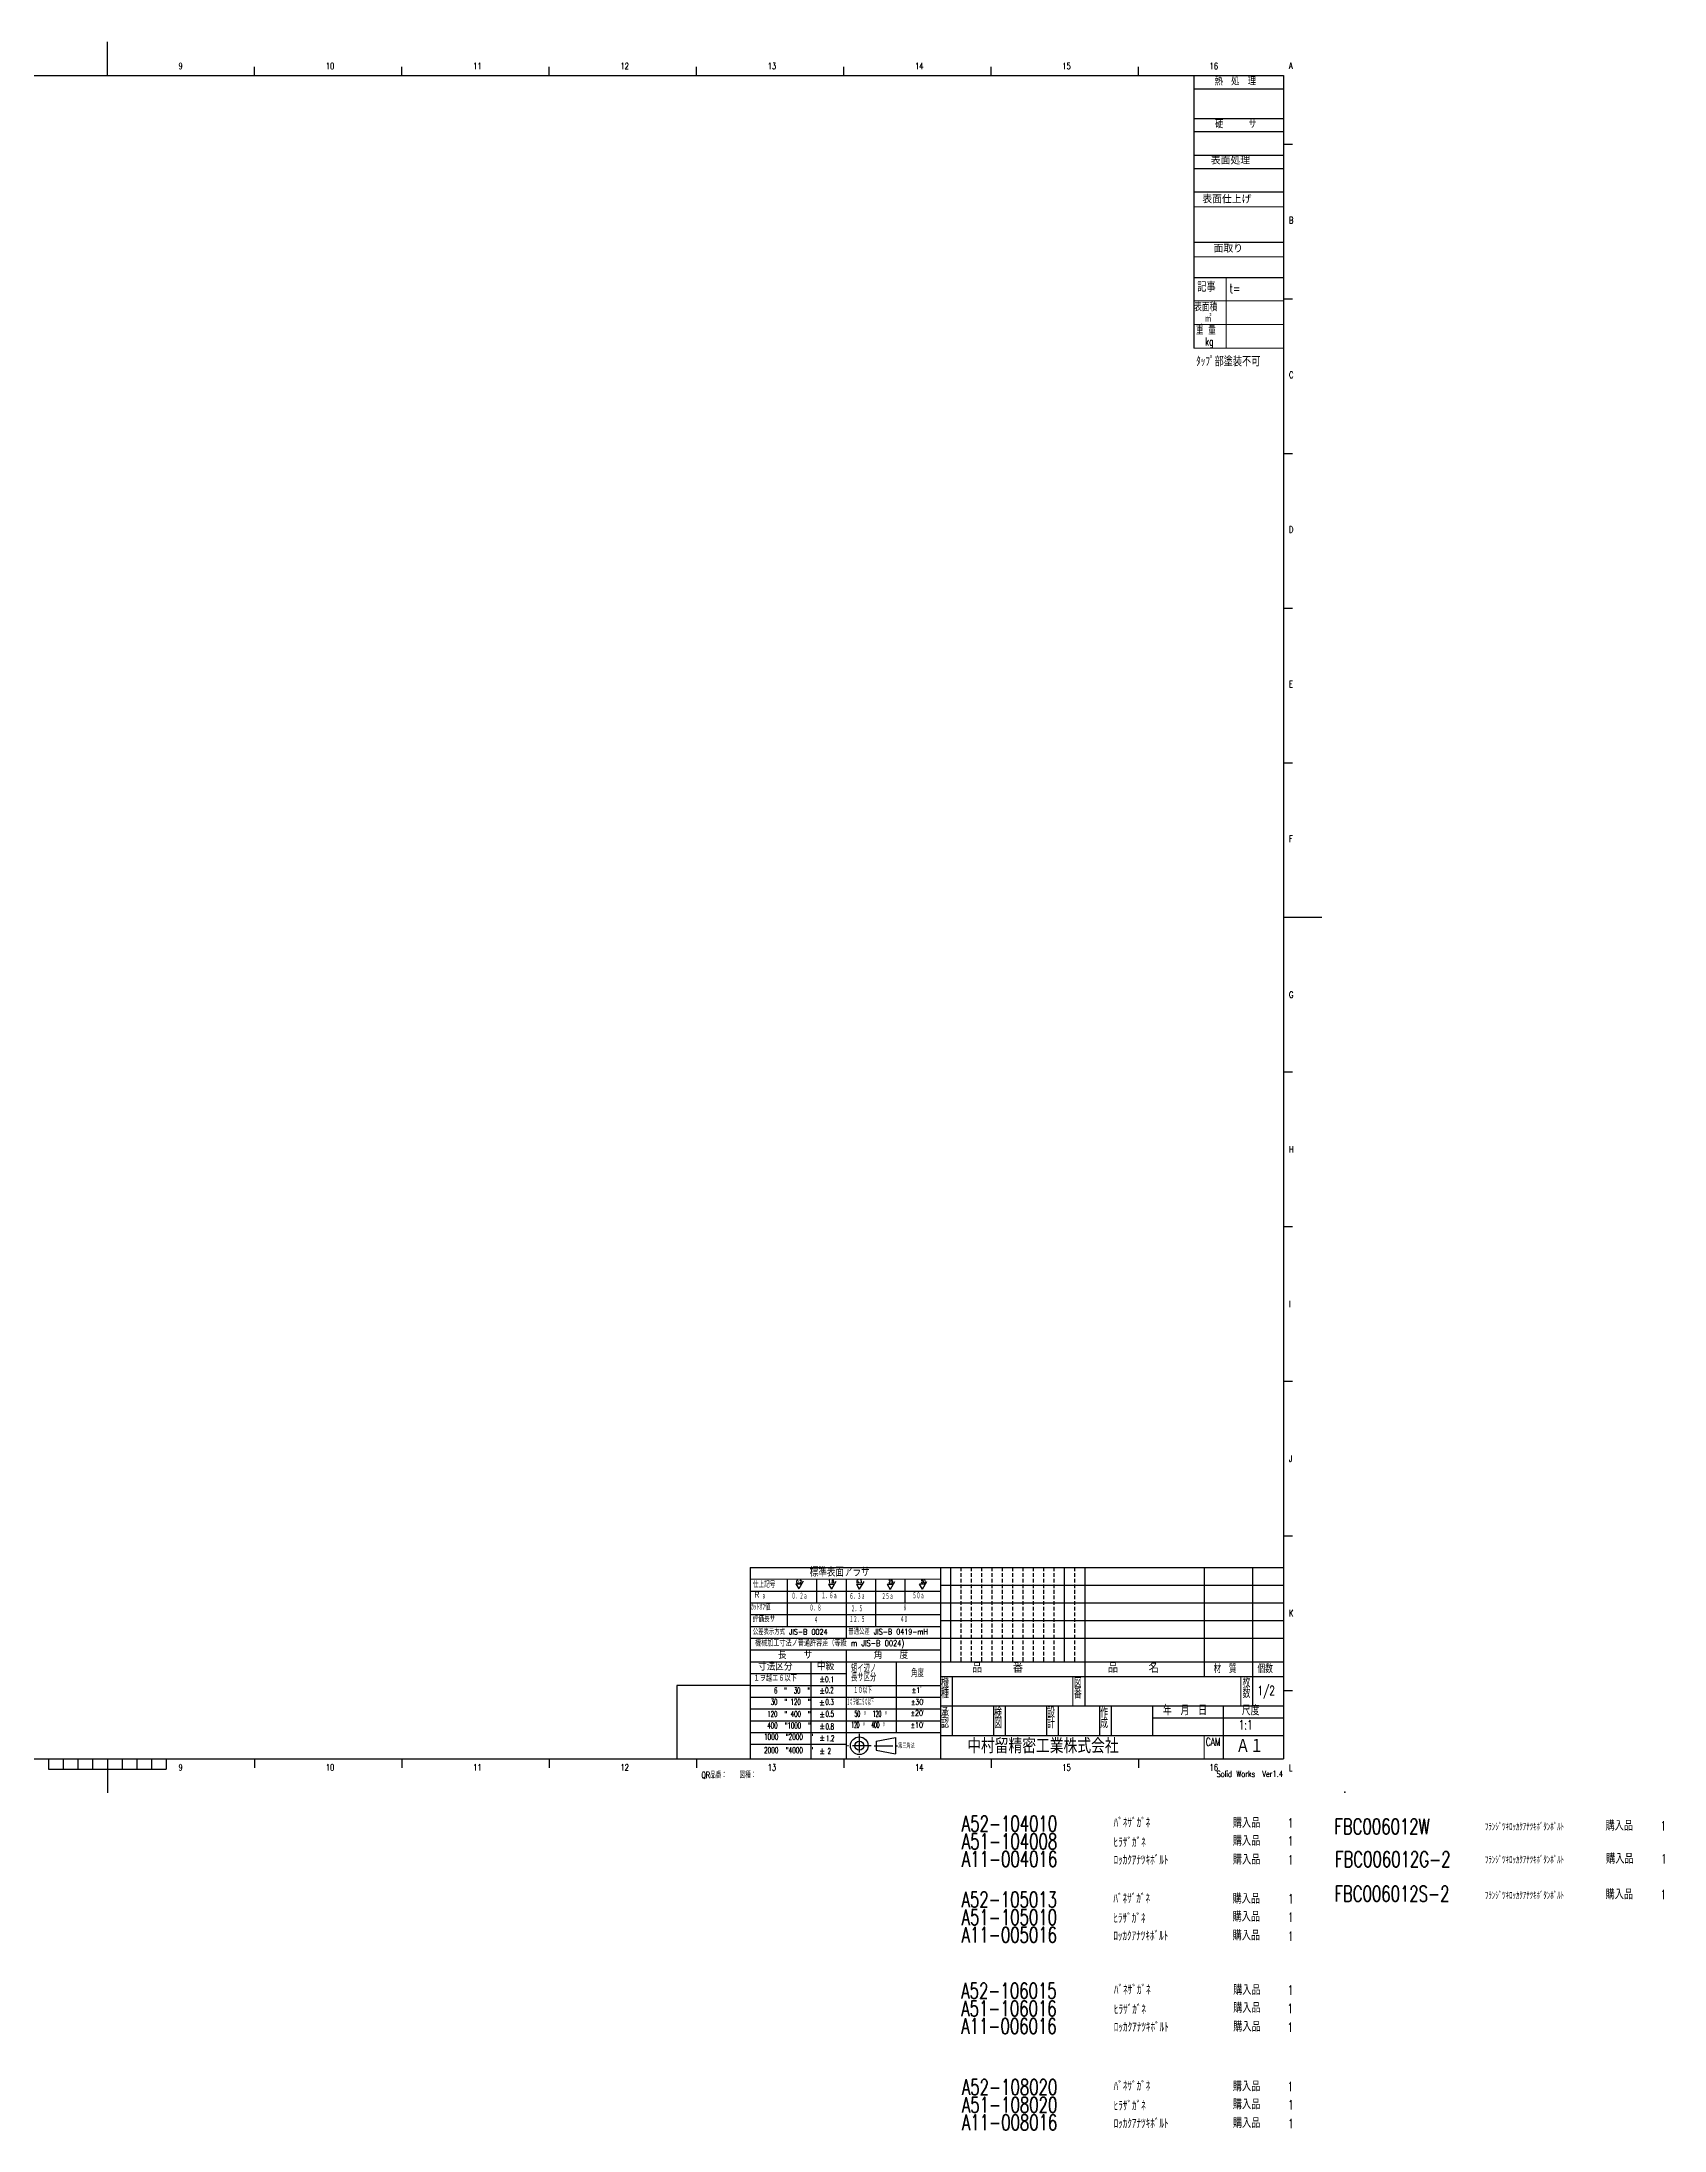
# Model space of a CAD drawing. Header units: millimetres. Extents: x 8 to 949, y -115 to 594.
# Drawn here: x 399 to 949, y -115 to 594 of the extents above; entities that cross this region are included whole.
import ezdxf

# ---------------------------------------------------------------- set-up
doc = ezdxf.new("R2010")
doc.units = ezdxf.units.MM
doc.header["$PDSIZE"] = -1
doc.linetypes.add('CENTER', pattern=[10.16, 6.35, -1.27, 1.27, -1.27])
doc.linetypes.add('HIDDEN', pattern=[1.905, 1.27, -0.635])
doc.layers.add('SLD-0', color=7, linetype='Continuous')
doc.styles.add('SLDTEXTSTYLE0', font='TXT', dxfattribs={"width": 0.847059, "bigfont": 'bigfont'})
doc.styles.add('SLDTEXTSTYLE1', font='TXT', dxfattribs={"width": 0.630331, "bigfont": 'bigfont'})
doc.styles.add('SLDTEXTSTYLE10', font='TXT', dxfattribs={"width": 0.720037, "bigfont": 'bigfont'})
doc.styles.add('SLDTEXTSTYLE11', font='TXT', dxfattribs={"width": 0.849265, "bigfont": 'bigfont'})
doc.styles.add('SLDTEXTSTYLE12', font='TXT', dxfattribs={"width": 1.05042, "bigfont": 'bigfont'})
doc.styles.add('SLDTEXTSTYLE13', font='TXT', dxfattribs={"width": 0.882353, "bigfont": 'bigfont'})
doc.styles.add('SLDTEXTSTYLE14', font='TXT', dxfattribs={"width": 0.463235, "bigfont": 'bigfont'})
doc.styles.add('SLDTEXTSTYLE15', font='TXT', dxfattribs={"width": 0.741755, "bigfont": 'bigfont'})
doc.styles.add('SLDTEXTSTYLE16', font='TXT', dxfattribs={"width": 0.626671, "bigfont": 'bigfont'})
doc.styles.add('SLDTEXTSTYLE17', font='TXT', dxfattribs={"width": 0.36419, "bigfont": 'bigfont'})
doc.styles.add('SLDTEXTSTYLE18', font='TXT', dxfattribs={"width": 0.457806, "bigfont": 'bigfont'})
doc.styles.add('SLDTEXTSTYLE19', font='TXT', dxfattribs={"width": 0.433696, "bigfont": 'bigfont'})
doc.styles.add('SLDTEXTSTYLE2', font='TXT', dxfattribs={"width": 0.7, "bigfont": 'bigfont'})
doc.styles.add('SLDTEXTSTYLE20', font='TXT', dxfattribs={"width": 0.750094, "bigfont": 'bigfont'})
doc.styles.add('SLDTEXTSTYLE21', font='TXT', dxfattribs={"width": 0.561497, "bigfont": 'bigfont'})
doc.styles.add('SLDTEXTSTYLE22', font='TXT', dxfattribs={"width": 0.55408, "bigfont": 'bigfont'})
doc.styles.add('SLDTEXTSTYLE23', font='TXT', dxfattribs={"width": 0.609626, "bigfont": 'bigfont'})
doc.styles.add('SLDTEXTSTYLE24', font='TXT', dxfattribs={"width": 0.619022, "bigfont": 'bigfont'})
doc.styles.add('SLDTEXTSTYLE25', font='TXT', dxfattribs={"width": 0.834225, "bigfont": 'bigfont'})
doc.styles.add('SLDTEXTSTYLE26', font='TXT', dxfattribs={"width": 0.847083, "bigfont": 'bigfont'})
doc.styles.add('SLDTEXTSTYLE27', font='TXT', dxfattribs={"width": 0.60375, "bigfont": 'bigfont'})
doc.styles.add('SLDTEXTSTYLE28', font='TXT', dxfattribs={"width": 0.535507, "bigfont": 'bigfont'})
doc.styles.add('SLDTEXTSTYLE29', font='TXT', dxfattribs={"width": 0.545567, "bigfont": 'bigfont'})
doc.styles.add('SLDTEXTSTYLE3', font='TXT', dxfattribs={"width": 0.475164, "bigfont": 'bigfont'})
doc.styles.add('SLDTEXTSTYLE30', font='TXT', dxfattribs={"width": 0.548071, "bigfont": 'bigfont'})
doc.styles.add('SLDTEXTSTYLE31', font='TXT', dxfattribs={"width": 0.578115, "bigfont": 'bigfont'})
doc.styles.add('SLDTEXTSTYLE32', font='TXT', dxfattribs={"width": 0.57834, "bigfont": 'bigfont'})
doc.styles.add('SLDTEXTSTYLE33', font='TXT', dxfattribs={"width": 0.75, "bigfont": 'bigfont'})
doc.styles.add('SLDTEXTSTYLE4', font='TXT', dxfattribs={"width": 0.681818, "bigfont": 'bigfont'})
doc.styles.add('SLDTEXTSTYLE43', font='TXT', dxfattribs={"width": 0.806723, "bigfont": 'bigfont'})
doc.styles.add('SLDTEXTSTYLE44', font='TXT', dxfattribs={"width": 1.026738, "bigfont": 'bigfont'})
doc.styles.add('SLDTEXTSTYLE45', font='TXT', dxfattribs={"width": 0.570049, "bigfont": 'bigfont'})
doc.styles.add('SLDTEXTSTYLE46', font='TXT', dxfattribs={"width": 0.645455, "bigfont": 'bigfont'})
doc.styles.add('SLDTEXTSTYLE5', font='TXT', dxfattribs={"width": 0.475067, "bigfont": 'bigfont'})
doc.styles.add('SLDTEXTSTYLE6', font='TXT', dxfattribs={"width": 0.543411, "bigfont": 'bigfont'})
doc.styles.add('SLDTEXTSTYLE7', font='TXT', dxfattribs={"width": 0.710547, "bigfont": 'bigfont'})
doc.styles.add('SLDTEXTSTYLE8', font='TXT', dxfattribs={"width": 0.703131, "bigfont": 'bigfont'})
doc.styles.add('SLDTEXTSTYLE9', font='TXT', dxfattribs={"width": 0.750094, "bigfont": 'bigfont'})

# ---------------------------------------------------------------- blocks, each defined once
blk = doc.blocks.new('SW_NOTE_0')
at = {"layer": 'SLD-0', "color": 0, "char_height": 3, "attachment_point": 1, "style": 'SLDTEXTSTYLE1'}
for s, insert in [('枚', (0, 3.87)), ('数', (0, 0.27))]:
    blk.add_mtext(s, dxfattribs=dict(at, insert=insert))
blk = doc.blocks.new('SW_NOTE_1')
at = {"layer": 'SLD-0', "color": 0, "char_height": 3, "attachment_point": 1, "style": 'SLDTEXTSTYLE1'}
for s, insert in [('作', (0, 3.87)), ('成', (0, 0.27))]:
    blk.add_mtext(s, dxfattribs=dict(at, insert=insert))
blk = doc.blocks.new('SW_NOTE_2')
at = {"layer": 'SLD-0', "color": 0, "char_height": 3, "attachment_point": 1, "style": 'SLDTEXTSTYLE1'}
for s, insert in [('設', (0, 3.87)), ('計', (0, 0.27))]:
    blk.add_mtext(s, dxfattribs=dict(at, insert=insert))
blk = doc.blocks.new('SW_NOTE_3')
at = {"layer": 'SLD-0', "color": 0, "char_height": 3, "attachment_point": 1, "style": 'SLDTEXTSTYLE1'}
for s, insert in [('検', (0, 3.87)), ('図', (0, 0.27))]:
    blk.add_mtext(s, dxfattribs=dict(at, insert=insert))
blk = doc.blocks.new('SW_NOTE_4')
at = {"layer": 'SLD-0', "color": 0, "char_height": 3, "attachment_point": 1, "style": 'SLDTEXTSTYLE1'}
for s, insert in [('承', (0, 3.87)), ('認', (0, 0.27))]:
    blk.add_mtext(s, dxfattribs=dict(at, insert=insert))
blk = doc.blocks.new('SW_NOTE_5')
at = {"layer": 'SLD-0', "color": 0, "char_height": 3, "attachment_point": 1, "style": 'SLDTEXTSTYLE1'}
for s, insert in [('機', (0, 3.87)), ('種', (0, 0.27))]:
    blk.add_mtext(s, dxfattribs=dict(at, insert=insert))
blk = doc.blocks.new('SW_NOTE_6')
at = {"layer": 'SLD-0', "color": 0, "char_height": 3, "attachment_point": 1, "style": 'SLDTEXTSTYLE1'}
for s, insert in [('番', (0, 0.27)), ('図', (0, 3.87))]:
    blk.add_mtext(s, dxfattribs=dict(at, insert=insert))
blk = doc.blocks.new('SW_NOTE_7')
at = {"layer": 'SLD-0', "color": 0, "char_height": 2.5, "attachment_point": 1, "style": 'SLDTEXTSTYLE23'}
for s, insert in [('短イ辺ノ', (0, 3.22)), ('長サ区分', (0, 0.22))]:
    blk.add_mtext(s, dxfattribs=dict(at, insert=insert))
blk = doc.blocks.new('ﾌﾞﾛｯｸ1')
at = {"layer": 'SLD-0', "color": 7}
for name, p in [('SW_NOTE_7', (33.91, 37.78)), ('SW_NOTE_5', (64.48, 32.49)), ('SW_NOTE_6', (109.57, 32.4)), ('SW_NOTE_0', (166.8, 32.57)), ('SW_NOTE_4', (64.48, 22.33)), ('SW_NOTE_3', (82.48, 22.33)), ('SW_NOTE_2', (100.48, 22.33)), ('SW_NOTE_1', (118.48, 22.33))]:
    blk.add_blockref(name, p, dxfattribs=at)
at = {"layer": 'SLD-0', "attachment_point": 1}
for s, insert, char_height, style in [('標準表面アラサ', (19.86, 73.88), 2.8, 'SLDTEXTSTYLE15'), ('仕上記号', (0.56, 69.32), 2, 'SLDTEXTSTYLE4'), ('Ｒ', (0.7, 65.69), 2, 'SLDTEXTSTYLE13'), ('ａ', (3.62, 65.42), 2, 'SLDTEXTSTYLE14'), ('０．２ａ', (13.74, 65.34), 2, 'SLDTEXTSTYLE5'), ('0.2', (15.25, 69.84), 1.058, 'SLDTEXTSTYLE2'), ('１．６ａ', (23.88, 65.45), 2, 'SLDTEXTSTYLE5'), ('1.6', (26.18, 69.91), 1.058, 'SLDTEXTSTYLE2'), ('６．３ａ', (33.37, 65.25), 2, 'SLDTEXTSTYLE5'), ('6.3', (35.66, 69.93), 1.058, 'SLDTEXTSTYLE2'), ('２５ａ', (44.3, 65.21), 2, 'SLDTEXTSTYLE5'), ('25', (46.61, 69.9), 1.058, 'SLDTEXTSTYLE2'), ('５０ａ', (54.77, 65.46), 2, 'SLDTEXTSTYLE5'), ('50', (57.63, 69.96), 1.058, 'SLDTEXTSTYLE2'), ('ｶｯﾄｵﾌ値', (-0.1, 61.63), 2, 'SLDTEXTSTYLE4'), ('評価長サ', (0.5, 57.61), 2, 'SLDTEXTSTYLE4'), ('０．８', (19.83, 61.3), 2, 'SLDTEXTSTYLE3'), ('４', (21.34, 57.21), 2, 'SLDTEXTSTYLE3'), ('１２．５', (33.36, 57.44), 2, 'SLDTEXTSTYLE3'), ('２．５', (33.92, 61.04), 2, 'SLDTEXTSTYLE3'), ('４０', (50.55, 57.39), 2, 'SLDTEXTSTYLE3'), ('８', (51.52, 61.36), 2, 'SLDTEXTSTYLE3'), ('K', (182.56, 59.69), 2.2, 'SLDTEXTSTYLE9'), ('公差表示方式 JIS-B 0024', (0.57, 53.18), 1.8521, 'SLDTEXTSTYLE2'), ('機械加工寸法ノ普通許容差（等級 m JIS-B 0024)', (1.29, 49.49), 2.1167, 'SLDTEXTSTYLE2'), ('普通公差 JIS-B 0419-mH', (32.98, 53.24), 1.8521, 'SLDTEXTSTYLE2'), ('長\u3000\u3000サ', (9.1, 45.62), 2.5, 'SLDTEXTSTYLE25'), ('角\u3000\u3000度', (41.6, 45.62), 2.5, 'SLDTEXTSTYLE25'), ('１ヲ越エ６以下', (0.82, 37.47), 2, 'SLDTEXTSTYLE33'), ('寸法区分', (2.35, 41.65), 2.5, 'SLDTEXTSTYLE25'), ('中級', (22.3, 41.78), 2.5, 'SLDTEXTSTYLE26'), ('+', (23.17, 37.4), 2, 'SLDTEXTSTYLE20'), ('0.1', (25.04, 37.15), 2, 'SLDTEXTSTYLE27'), ('角度', (54.29, 39.43), 2.5, 'SLDTEXTSTYLE24'), ('品\u3000\u3000\u3000番', (74.96, 41.41), 3, 'SLDTEXTSTYLE12'), ('品\u3000\u3000\u3000名', (121.07, 41.41), 3, 'SLDTEXTSTYLE12'), ('30  " 120  "', (6.62, 29.48), 2, 'SLDTEXTSTYLE29'), ('6  "  30  "', (7.8, 33.39), 2, 'SLDTEXTSTYLE28'), ('+', (23.05, 29.4), 2, 'SLDTEXTSTYLE20'), ('-', (23.17, 36.47), 2, 'SLDTEXTSTYLE20'), ('+', (23.17, 33.4), 2, 'SLDTEXTSTYLE20'), ('-', (23.17, 32.47), 2, 'SLDTEXTSTYLE20'), ('0.2', (25.11, 33.47), 2, 'SLDTEXTSTYLE6'), ('0.3', (25.18, 29.47), 2, 'SLDTEXTSTYLE6'), ('１０ヲ越エ５０以下', (32.47, 29.37), 2, 'SLDTEXTSTYLE17'), ('１０以下', (34.72, 33.37), 2, 'SLDTEXTSTYLE21'), ('±30′', (54.22, 29.38), 1.852, 'SLDTEXTSTYLE2'), ('±1゜', (54.51, 33.43), 1.852, 'SLDTEXTSTYLE2'), ('400  "1000  "', (5.49, 21.48), 2, 'SLDTEXTSTYLE22'), ('120  " 400  "', (5.49, 25.38), 2, 'SLDTEXTSTYLE30'), ('-', (23.17, 28.47), 2, 'SLDTEXTSTYLE20'), ('+', (23.17, 25.4), 2, 'SLDTEXTSTYLE20'), ('-', (23.17, 24.47), 2, 'SLDTEXTSTYLE20'), ('0.5', (25.27, 25.46), 2, 'SLDTEXTSTYLE6'), ('120 〃  400 〃', (34.03, 21.69), 2, 'SLDTEXTSTYLE19'), ('50 〃  120 〃', (35.09, 25.47), 2, 'SLDTEXTSTYLE18'), ('±20′', (54.13, 25.63), 1.852, 'SLDTEXTSTYLE2'), ('±10′', (54.13, 21.58), 1.852, 'SLDTEXTSTYLE2'), ('年\u3000月\u3000日', (139.8, 27.01), 3, 'SLDTEXTSTYLE7'), ('尺度', (166.56, 26.99), 3, 'SLDTEXTSTYLE7'), ('1000  "2000  "', (4.37, 17.65), 2, 'SLDTEXTSTYLE31'), ('+', (23.17, 21.4), 2, 'SLDTEXTSTYLE20'), ('-', (23.17, 20.47), 2, 'SLDTEXTSTYLE20'), ('+', (23.17, 17.4), 2, 'SLDTEXTSTYLE20'), ('-', (23.17, 16.47), 2, 'SLDTEXTSTYLE20'), ('0.8', (25.27, 21.14), 2, 'SLDTEXTSTYLE6'), ('1.2', (25.43, 17.13), 2, 'SLDTEXTSTYLE6'), ('第三角法', (49.92, 14.38), 1.587, 'SLDTEXTSTYLE16'), ('中村留精密工業株式会社', (73.34, 16.05), 5, 'SLDTEXTSTYLE11'), ('Ａ１', (164.6, 16.05), 5, 'SLDTEXTSTYLE0'), ('2000  "4000  "', (4.37, 13.09), 2, 'SLDTEXTSTYLE32'), ('13', (5.62, 7.34), 2.2, 'SLDTEXTSTYLE10'), ('+', (23.17, 12.9), 2, 'SLDTEXTSTYLE20'), ('-', (23.17, 11.97), 2, 'SLDTEXTSTYLE20'), ('2', (25.91, 12.81), 2, 'SLDTEXTSTYLE6'), ('14', (55.62, 7.34), 2.2, 'SLDTEXTSTYLE10'), ('15', (105.62, 7.34), 2.2, 'SLDTEXTSTYLE10'), ('16', (155.62, 7.34), 2.2, 'SLDTEXTSTYLE10'), ('L', (182.56, 7.19), 2.2, 'SLDTEXTSTYLE9'), ('Solid Works', (157.96, 5.12), 2.1167, 'SLDTEXTSTYLE8')]:
    blk.add_mtext(s, dxfattribs=dict(at, insert=insert, char_height=char_height, style=style))
at = {"layer": 'SLD-0', "color": 7, "char_height": 2.646, "attachment_point": 1, "style": 'SLDTEXTSTYLE2'}
for s, insert in [('材\u3000質', (156.96, 40.95)), ('個数', (171.88, 40.95))]:
    blk.add_mtext(s, dxfattribs=dict(at, insert=insert))
blk = doc.blocks.new('ﾌﾞﾛｯｸ3')
at = {"layer": 'SLD-0', "attachment_point": 1}
for s, insert, char_height, style in [('16', (5.26, 96.55), 2.2, 'SLDTEXTSTYLE10'), ('A', (32.2, 96.71), 2.2, 'SLDTEXTSTYLE9'), ('熱\u3000処\u3000理', (6.91, 91.45), 2.5, 'SLDTEXTSTYLE43'), ('硬\u3000\u3000\u3000サ', (7.11, 76.88), 2.5, 'SLDTEXTSTYLE43'), ('表面処理', (5.65, 64.58), 2.5, 'SLDTEXTSTYLE44'), ('表面仕上げ', (2.78, 51.4), 2.5, 'SLDTEXTSTYLE44'), ('B', (32.2, 44.21), 2.2, 'SLDTEXTSTYLE9'), ('面取り', (6.59, 34.64), 2.5, 'SLDTEXTSTYLE44'), ('記事', (1.07, 22.02), 3.175, 'SLDTEXTSTYLE2'), ('t=', (12.02, 21.53), 3.175, 'SLDTEXTSTYLE2'), ('表面積', (0.07, 14.88), 2.646, 'SLDTEXTSTYLE2'), ('重 量', (0.63, 7.44), 3.2, 'SLDTEXTSTYLE45'), ('㎡', (3.58, 10.85), 2.38, 'SLDTEXTSTYLE2'), ('kg', (3.73, 3.27), 2.646, 'SLDTEXTSTYLE2')]:
    blk.add_mtext(s, dxfattribs=dict(at, insert=insert, char_height=char_height, style=style))

msp = doc.modelspace()

# ---------------------------------------------------------------- linework, layer by layer
at = {"color": 7, "linetype": 'Continuous', "lineweight": 0}
for p, q in [((748.75, 39.25), (748.75, 29.25)), ((805.75, 39.25), (805.75, 29.25))]:
    msp.add_line(p, q, dxfattribs=at)
at = {"layer": 'SLD-0', "color": 7, "linetype": 'Continuous'}
for p, q in [((421, 582.75), (421, 594.25)), ((21.75, 582.75), (820.25, 582.75)), ((471, 582.75), (471, 585.75)), ((521, 582.75), (521, 585.75)), ((571, 582.75), (571, 585.75)), ((621, 582.75), (621, 585.75)), ((671, 582.75), (671, 585.75)), ((721, 582.75), (721, 585.75)), ((771, 582.75), (771, 585.75)), ((789.75, 582.65), (789.75, 490.25)), ((820.25, 582.75), (820.25, 11.25)), ((789.75, 578.25), (820.25, 578.25)), ((789.75, 568.25), (820.25, 568.25)), ((789.75, 563.75), (820.25, 563.75)), ((789.75, 555.75), (820.25, 555.75)), ((820.25, 559.5), (823.25, 559.5)), ((789.75, 551.25), (820.25, 551.25)), ((789.75, 543.25), (820.25, 543.25)), ((789.75, 526.25), (820.25, 526.25)), ((789.75, 514.25), (820.25, 514.25)), ((820.25, 507), (823.25, 507)), ((820.25, 454.5), (823.25, 454.5)), ((820.25, 402), (823.25, 402)), ((820.25, 349.5), (823.25, 349.5)), ((820.25, 297), (833.25, 297)), ((820.25, 283.15), (820.25, 11.35)), ((820.25, 244.5), (823.25, 244.5)), ((820.25, 192), (823.25, 192)), ((820.25, 139.5), (823.25, 139.5)), ((820.25, 87), (823.25, 87)), ((639.25, 76.25), (820.15, 76.25)), ((639.25, 76.25), (639.25, 11.25)), ((651.75, 72.25), (651.75, 56.25)), ((657.24, 71.6), (655.75, 69.02)), ((661.75, 72.25), (661.75, 64.25)), ((668.24, 71.5), (666.75, 68.92)), ((671.75, 72.25), (671.75, 52.25)), ((677.74, 71.5), (676.25, 68.92)), ((681.75, 72.25), (681.75, 56.25)), ((688.2, 71.4), (686.71, 68.82)), ((691.75, 72.25), (691.75, 64.25)), ((703.75, 76.25), (703.75, 11.25)), ((707.25, 76.25), (707.25, 44.25)), ((745.75, 76.25), (745.75, 44.25)), ((752.75, 76.25), (752.75, 29.25)), ((793.25, 76.25), (793.25, 39.25)), ((809.75, 76.25), (809.75, 29.25)), ((639.25, 68.25), (703.75, 68.25)), ((639.25, 64.25), (703.75, 64.25)), ((654.75, 70.75), (656.75, 70.75)), ((654.75, 70.75), (655.75, 69.02)), ((665.75, 70.65), (666.75, 68.92)), ((665.75, 70.65), (667.75, 70.65)), ((675.25, 70.65), (676.25, 68.92)), ((675.25, 70.65), (677.25, 70.65)), ((685.71, 70.55), (686.71, 68.82)), ((685.71, 70.55), (687.71, 70.55)), ((703.75, 70.25), (820.15, 70.25)), ((703.75, 64.25), (820.15, 64.25)), ((639.25, 60.25), (703.75, 60.25)), ((703.75, 58.25), (820.15, 58.25)), ((639.25, 56.25), (703.75, 56.25)), ((639.25, 52.25), (703.75, 52.25)), ((703.75, 52.25), (820.15, 52.25)), ((639.25, 48.25), (703.75, 48.25)), ((639.25, 44.25), (703.75, 44.25)), ((659.75, 44.25), (659.75, 11.25)), ((671.75, 48.25), (671.75, 20.25)), ((688.75, 44.25), (688.75, 20.25)), ((703.75, 44.25), (820.15, 44.25)), ((639.25, 40.25), (671.75, 40.25)), ((639.25, 36.25), (703.75, 36.25)), ((703.75, 39.25), (820.15, 39.25)), ((707.75, 39.25), (707.75, 19.25)), ((639.25, 32.25), (703.75, 32.25)), ((703.75, 29.25), (820.15, 29.25)), ((721.75, 29.25), (721.75, 19.25)), ((725.75, 29.25), (725.75, 19.25)), ((739.75, 29.25), (739.75, 19.25)), ((743.75, 29.25), (743.75, 19.25)), ((757.75, 29.25), (757.75, 19.25)), ((761.75, 29.25), (761.75, 19.25)), ((775.75, 29.25), (775.75, 19.25)), ((799.75, 29.25), (799.75, 19.25)), ((820.25, 34.5), (823.25, 34.5)), ((639.25, 28.25), (703.75, 28.25)), ((639.25, 24.25), (703.75, 24.25)), ((775.75, 25.25), (820.25, 25.25)), ((639.25, 20.25), (671.75, 20.25)), ((639.25, 16.25), (671.75, 16.25)), ((671.75, 20.25), (671.75, 11.25)), ((671.75, 20.25), (703.75, 20.25)), ((682, 17.25), (688.5, 18.5)), ((682, 17.25), (682, 14.25)), ((682, 14.25), (688.5, 13)), ((688.5, 18.5), (688.5, 13)), ((703.75, 19.25), (820.15, 19.25)), ((799.75, 19.25), (799.75, 11.25)), ((21.75, 11.25), (820.25, 11.25)), ((401, 11.25), (401, 7.75)), ((401, 7.75), (441, 7.75)), ((406, 11.25), (406, 7.75)), ((411, 11.25), (411, 7.75)), ((416, 11.25), (416, 7.75)), ((421, 11.25), (421, -0.25)), ((426, 11.25), (426, 7.75)), ((431, 11.25), (431, 7.75)), ((434.25, 11.25), (820.25, 11.25)), ((436, 11.25), (436, 7.75)), ((441, 11.25), (441, 7.75)), ((471, 11.25), (471, 8.25)), ((521, 11.25), (521, 8.25)), ((571, 11.25), (571, 8.25)), ((621, 11.25), (621, 8.25)), ((671, 11.25), (671, 8.25)), ((721, 11.25), (721, 8.25)), ((771, 11.25), (771, 8.25))]:
    msp.add_line(p, q, dxfattribs=at)
at = {"layer": 'SLD-0', "lineweight": 0}
for p, q in [((789.75, 538.25), (820.25, 538.25)), ((789.75, 521.25), (820.25, 521.25)), ((800.75, 514.25), (800.75, 490.25)), ((789.75, 506.25), (820.25, 506.25)), ((789.75, 498.25), (820.25, 498.25)), ((789.75, 490.25), (820.25, 490.25)), ((639.25, 72.25), (703.75, 72.25))]:
    msp.add_line(p, q, dxfattribs=at)
at = {"layer": 'SLD-0'}
for p, q in [((697.71, 68.92), (699.2, 71.5)), ((697.71, 68.92), (696.71, 70.65)), ((698.71, 70.65), (696.71, 70.65)), ((639.25, 36.25), (614.25, 36.25)), ((614.25, 36.25), (614.25, 11.25))]:
    msp.add_line(p, q, dxfattribs=at)
at = {"layer": 'SLD-0', "color": 7, "linetype": 'HIDDEN'}
for p, q in [((710.75, 76.25), (710.75, 44.25)), ((714.25, 76.25), (714.25, 44.25)), ((717.75, 76.25), (717.75, 44.25)), ((721.25, 76.25), (721.25, 44.25)), ((724.75, 76.25), (724.75, 44.25)), ((728.25, 76.25), (728.25, 44.25)), ((731.75, 76.25), (731.75, 44.25)), ((735.25, 76.25), (735.25, 44.25)), ((738.75, 76.25), (738.75, 44.25)), ((742.25, 76.25), (742.25, 44.25)), ((749.25, 76.25), (749.25, 44.25))]:
    msp.add_line(p, q, dxfattribs=at)
at = {"layer": 'SLD-0', "color": 7, "linetype": 'CENTER'}
for p, q in [((680.25, 15.75), (672.25, 15.75)), ((676.25, 19.75), (676.25, 11.75)), ((681.25, 15.75), (689.25, 15.75))]:
    msp.add_line(p, q, dxfattribs=at)
at = {"layer": 'SLD-0', "color": 7, "lineweight": 0}
msp.add_line((793.25, 19.25), (793.25, 11.25), dxfattribs=at)
at = {"layer": 'SLD-0', "color": 7, "linetype": 'Continuous'}
for radius in [3, 1.5]:
    msp.add_circle((676.25, 15.75), radius, dxfattribs=at)
at = {"layer": 'SLD-0'}
msp.add_point((841, 0), dxfattribs=at)

# ---------------------------------------------------------------- block references
at = {"color": 7, "linetype": 'Continuous'}
for name, p in [('ﾌﾞﾛｯｸ3', (789.9, 490.55)), ('ﾌﾞﾛｯｸ1', (639.54, 2.14))]:
    msp.add_blockref(name, p, dxfattribs=at)

# ---------------------------------------------------------------- texts
at = {"layer": 'SLD-0', "attachment_point": 1}
for s, insert, char_height, style in [('9', (445.16, 587.11), 2.2, 'SLDTEXTSTYLE9'), ('10', (495.16, 587.11), 2.2, 'SLDTEXTSTYLE10'), ('11', (545.16, 587.11), 2.2, 'SLDTEXTSTYLE10'), ('12', (595.16, 587.11), 2.2, 'SLDTEXTSTYLE10'), ('13', (645.16, 587.11), 2.2, 'SLDTEXTSTYLE10'), ('14', (695.16, 587.11), 2.2, 'SLDTEXTSTYLE10'), ('15', (745.16, 587.11), 2.2, 'SLDTEXTSTYLE10'), ('ﾀｯﾌﾟ部塗装不可', (790.6, 487.24), 3.175, 'SLDTEXTSTYLE2'), ('C', (822.1, 482.26), 2.2, 'SLDTEXTSTYLE9'), ('D', (822.1, 429.76), 2.2, 'SLDTEXTSTYLE9'), ('E', (822.1, 377.26), 2.2, 'SLDTEXTSTYLE9'), ('F', (822.1, 324.76), 2.2, 'SLDTEXTSTYLE9'), ('G', (822.1, 271.83), 2.2, 'SLDTEXTSTYLE9'), ('H', (822.1, 219.33), 2.2, 'SLDTEXTSTYLE9'), ('I', (822.1, 166.83), 2.2, 'SLDTEXTSTYLE9'), ('J', (822.1, 114.33), 2.2, 'SLDTEXTSTYLE9'), ('1/2', (811.41, 36.04), 3.175, 'SLDTEXTSTYLE2'), ('1:1', (805.01, 24.43), 3.175, 'SLDTEXTSTYLE2'), ('9', (445.16, 9.49), 2.2, 'SLDTEXTSTYLE9'), ('10', (495.16, 9.49), 2.2, 'SLDTEXTSTYLE10'), ('11', (545.16, 9.49), 2.2, 'SLDTEXTSTYLE10'), ('12', (595.16, 9.49), 2.2, 'SLDTEXTSTYLE10'), ('Ver1.4', (813.03, 7.27), 2.117, 'SLDTEXTSTYLE8'), ('QR品番：   図種：', (622.65, 6.83), 2.1167, 'SLDTEXTSTYLE46'), ('A52-104010', (711.03, -8.06), 5.292, 'SLDTEXTSTYLE2'), ('A51-104008', (711.04, -14.09), 5.292, 'SLDTEXTSTYLE2'), ('FBC006012W', (837.52, -9.03), 5.292, 'SLDTEXTSTYLE2'), ('A11-004016', (711.04, -20.06), 5.292, 'SLDTEXTSTYLE2'), ('FBC006012G-2', (837.74, -20.15), 5.2917, 'SLDTEXTSTYLE2'), ('A52-105013', (710.95, -33.82), 5.292, 'SLDTEXTSTYLE2'), ('FBC006012S-2', (837.54, -31.87), 5.2917, 'SLDTEXTSTYLE2'), ('A51-105010', (710.96, -39.84), 5.292, 'SLDTEXTSTYLE2'), ('A11-005016', (710.96, -45.81), 5.292, 'SLDTEXTSTYLE2'), ('A51-106016', (710.84, -70.81), 5.292, 'SLDTEXTSTYLE2'), ('A52-106015', (710.84, -64.79), 5.292, 'SLDTEXTSTYLE2'), ('A11-006016', (710.84, -76.78), 5.292, 'SLDTEXTSTYLE2'), ('A52-108020', (711.06, -97.51), 5.292, 'SLDTEXTSTYLE2'), ('A51-108020', (711.07, -103.53), 5.292, 'SLDTEXTSTYLE2'), ('A11-008016', (711.07, -109.5), 5.292, 'SLDTEXTSTYLE2')]:
    msp.add_mtext(s, dxfattribs=dict(at, insert=insert, char_height=char_height, style=style))
at = {"layer": 'SLD-0', "color": 7, "attachment_point": 1, "style": 'SLDTEXTSTYLE2'}
for s, insert, char_height in [('CAM', (793.87, 18.39), 2.646), ('ﾊﾞﾈｻﾞｶﾞﾈ', (762.57, -8.9), 3.175), ('購入品', (803.03, -8.9), 3.175), ('1', (821.73, -8.9), 3.17), ('ﾌﾗﾝｼﾞﾂｷﾛｯｶｸｱﾅﾂｷﾎﾞﾀﾝﾎﾞﾙﾄ', (888.62, -10.74), 2.3813), ('購入品', (929.52, -9.87), 3.175), ('1', (948.22, -9.87), 3.17), ('ﾛｯｶｸｱﾅﾂｷﾎﾞﾙﾄ', (762.54, -21.58), 3.175), ('ﾋﾗｻﾞｶﾞﾈ', (762.57, -15.6), 3.175), ('購入品', (803.03, -15), 3.175), ('購入品', (803.06, -21.36), 3.175), ('1', (821.73, -15), 3.17), ('購入品', (929.73, -21.07), 3.175), ('1', (948.42, -21.07), 3.17), ('1', (821.73, -21.36), 3.17), ('ﾌﾗﾝｼﾞﾂｷﾛｯｶｸｱﾅﾂｷﾎﾞﾀﾝﾎﾞﾙﾄ', (888.62, -21.94), 2.3813), ('ﾊﾞﾈｻﾞｶﾞﾈ', (762.48, -34.66), 3.175), ('購入品', (802.94, -34.66), 3.175), ('1', (821.78, -34.66), 3.17), ('ﾌﾗﾝｼﾞﾂｷﾛｯｶｸｱﾅﾂｷﾎﾞﾀﾝﾎﾞﾙﾄ', (888.62, -34.05), 2.3813), ('購入品', (929.56, -33.17), 3.175), ('1', (948.23, -33.17), 3.17), ('ﾋﾗｻﾞｶﾞﾈ', (762.48, -41.36), 3.175), ('購入品', (802.94, -40.76), 3.175), ('1', (821.71, -40.86), 3.17), ('ﾛｯｶｸｱﾅﾂｷﾎﾞﾙﾄ', (762.46, -47.33), 3.175), ('購入品', (802.97, -47.11), 3.175), ('1', (821.72, -47.27), 3.17), ('ﾊﾞﾈｻﾞｶﾞﾈ', (762.67, -65.63), 3.175), ('購入品', (803.14, -65.63), 3.175), ('1', (821.68, -65.63), 3.17), ('ﾛｯｶｸｱﾅﾂｷﾎﾞﾙﾄ', (762.65, -78.3), 3.175), ('ﾋﾗｻﾞｶﾞﾈ', (762.67, -72.33), 3.175), ('購入品', (803.14, -71.73), 3.175), ('購入品', (803.17, -78.09), 3.175), ('1', (821.56, -71.83), 3.17), ('1', (821.58, -78.24), 3.17), ('ﾊﾞﾈｻﾞｶﾞﾈ', (762.58, -98.35), 3.175), ('購入品', (803.05, -98.35), 3.175), ('1', (821.58, -98.35), 3.17), ('ﾋﾗｻﾞｶﾞﾈ', (762.58, -105.04), 3.175), ('購入品', (803.05, -104.45), 3.175), ('1', (821.79, -104.55), 3.17), ('ﾛｯｶｸｱﾅﾂｷﾎﾞﾙﾄ', (762.56, -111.02), 3.175), ('購入品', (803.08, -110.8), 3.175), ('1', (821.8, -110.95), 3.17)]:
    msp.add_mtext(s, dxfattribs=dict(at, insert=insert, char_height=char_height))

doc.saveas('drawing.dxf')
